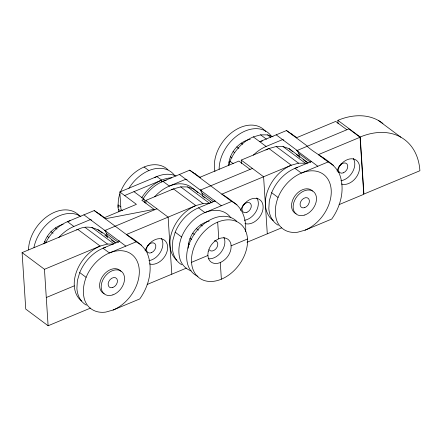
<?xml version="1.0" encoding="UTF-8"?>
<svg xmlns="http://www.w3.org/2000/svg" width="442" height="442" viewBox="0 0 442 442"><rect width="100%" height="100%" fill="white"/><g stroke="black" fill="none" stroke-linecap="round" stroke-linejoin="round"><path stroke-width="0.66" d="M188.126 248.266C188.126 236.011 197.165 223.945 209.171 221.088M228.68 164.662C229.481 152.91 238.592 141.766 250.216 139.263M43.869 243.885C46.565 234.868 53.869 226.74 63.156 224.403M105.699 247.233A33.973 24.139 -53.3 0 0 79.72 272.576L77.367 280.626L76.891 288.405A33.973 24.139 -53.3 0 0 86.394 305.162M113.113 310.035A33.973 24.139 -53.3 0 0 134.589 257.133A33.973 24.139 -53.3 0 0 86.107 277.338C83.389 284.615 82.267 292.643 84.709 300.157A33.973 24.139 -53.3 0 0 105.809 312.08L113.113 310.035L139.777 298.925C149.181 285.742 153.667 267.62 146.866 252.316C141.943 243.713 133.042 239.023 125.136 233.597L94.229 210.552L67.482 221.696L73.869 226.464L90.306 219.613L91.588 220.072M214.95 200.988L198.513 207.839A33.973 24.139 -53.3 0 0 175.192 232.21L172.839 240.255L172.363 248.039A33.973 24.139 -53.3 0 0 181.866 264.797M230.846 217.779A33.973 24.139 -53.3 0 0 205.629 212.309A33.973 24.139 -53.3 0 0 181.579 236.973C178.883 244.238 177.794 252.283 180.187 259.786A33.973 24.139 -53.3 0 0 191.171 270.874M228.735 165.601L230.006 161.269A33.973 24.139 -53.3 0 1 253.321 136.898L260.631 134.854L267.565 134.887L273.046 136.793M297.643 167.358A33.973 24.139 -53.3 0 0 271.659 192.701L269.311 200.751L268.835 208.53A33.973 24.139 -53.3 0 0 278.338 225.287M305.057 230.16A33.973 24.139 -53.3 0 0 326.533 177.259A33.973 24.139 -53.3 0 0 278.051 197.469C275.333 204.74 274.211 212.768 276.653 220.282A33.973 24.139 -53.3 0 0 297.753 232.21L305.057 230.16L331.721 219.05C341.125 205.867 345.611 187.745 338.804 172.441C331.483 160.347 317.323 155.473 307.135 146.319M122.622 210.663L120.959 209.425L119.832 191.977L156.871 176.54L161.662 180.115L161.789 182.121M124.622 195.546L161.662 180.115M200.447 177.573L189.701 170.181L162.954 181.331L169.347 186.093L185.784 179.242L187.06 179.701M296.692 137.528L286.493 130.545L259.747 141.689L262.404 140.943M253.332 155.148A33.973 24.139 -53.3 0 1 266.134 146.451L282.576 139.6L283.852 140.059M144.379 202.707L144.158 199.27L141.827 200.237L154.606 209.768M199.491 177.485L238.901 161.059L250.078 169.397M241.454 163.534L241.233 160.092L268.935 148.545L276.173 146.517L283.035 146.551L289.062 148.65L308.151 162.883M104.019 217.851L136.423 204.348L119.832 191.977M145.932 203.215L145.755 200.458L173.463 188.911L180.695 186.883L187.563 186.922L193.59 189.016L212.132 202.845M296.284 137.843L335.688 121.423L346.871 129.76M90.522 308.085L48.112 325.76L25.752 309.091L22.1 252.609L77.803 229.392C93.151 222.011 104.505 234.149 115.926 242.918M252.41 168.424L200.37 190.115L201.646 190.574M156.938 208.795L104.892 230.486L106.168 230.945M317.809 166.247L296.836 150.612L348.882 128.92L360.059 137.258L363.755 194.32L339.091 204.602M360.059 137.258L318.323 154.65L328.113 161.949L333.423 165.286M22.1 252.609L44.46 269.283L100.163 246.067L107.395 244.039L113.577 244.072M119.478 241.36L103.036 248.211L109.428 252.973L136.169 241.824L141.479 245.161M311.417 161.485L294.98 168.336L301.367 173.098L328.113 161.949M245.63 231.597C246.487 220.144 242.768 206.745 231.647 201.458L204.9 212.602L198.513 207.839M46.288 297.521L74.284 285.852M191.53 262.327L207.933 255.493M231.116 245.829L247.514 238.995M247.05 242.26L281.764 227.79M147.147 284.471L186.292 268.156M307.207 163.855L305.394 163.225L298.532 163.186L291.3 165.214L221.856 194.154L189.701 170.181M208.547 203.585L203.055 203.558L195.823 205.585L126.379 234.525L136.169 241.824M105.262 218.779L154.048 209.353M296.836 150.612L298.112 151.07M94.229 210.552L104.428 217.536M337.716 171.629L338.804 172.441M236.956 204.79L227.155 197.491L221.856 194.154L231.647 201.458M378.529 120.55L400.894 137.224M338.086 123.771L337.859 120.335L360.23 137.003A67.963 48.288 -53.3 0 1 419.9 170.739L363.921 194.071L360.23 137.003M286.493 130.545L307.455 146.186M276.184 134.838L297.157 150.473M297.007 150.225L298.858 153.562L310.737 162.429M296.571 154.694L299.842 157.137M303.118 159.579L306.936 162.424M267.565 134.887L270.78 137.285M283.035 146.551L305.394 163.225M260.631 134.854L266.52 139.241M276.173 146.517L298.532 163.186M253.321 136.898L266.134 146.451M241.166 143.12L242.763 144.307M236.785 146.893L238.918 148.484M233.116 151.529L234.713 152.717M241.233 160.092L263.592 176.761L267.288 233.824M230.409 156.706L232.006 157.893M230.006 161.269L233.205 163.656M271.659 192.701L278.051 197.469M228.84 162.07L229.906 162.86M179.397 174.48L221.343 205.751M200.215 189.867L202.066 193.204L213.403 201.668M203.281 196.69L204.917 197.911M210.37 201.977L211.458 202.79M187.563 186.922L209.922 203.596M180.695 186.883L203.055 203.558M144.092 167.015L148.882 170.584M200.729 224.774L202.325 225.967M196.347 228.553L198.48 230.138M192.679 233.183L194.276 234.376M133.954 191.657L144.158 199.27M145.755 200.458L168.12 217.132L171.811 274.195M189.972 238.36L191.568 239.547M175.192 232.21L181.579 236.973M188.403 243.724L189.469 244.52M120.749 206.862L118.086 204.878L118.252 207.408M118.373 209.304L120.5 210.895M83.919 214.845L125.865 246.122M104.743 230.232L106.594 233.575L118.467 242.437M104.892 235.144L107.616 237.177M111.439 240.023L114.71 242.459M91.903 227.403L113.716 243.669M85.035 227.37L107.395 244.039M55.322 227.917L56.919 229.105M50.941 231.691L53.073 233.277M47.272 236.326L48.869 237.514M44.565 241.498L46.161 242.691M79.72 272.576L86.107 277.338M289.062 148.65L292.891 151.86M193.59 189.016L197.894 192.629M97.931 229.503L102.235 233.111M323.627 157.987L324.456 159.087M291.797 133.876L292.582 134.921M195.01 173.518L195.789 174.557M99.533 213.884L100.317 214.928M214.486 200.187L215.099 201.303M119.008 240.558L119.627 241.669M118.876 211.751L117.942 207.21L118.423 199.43A33.973 24.139 -53.3 0 1 119.859 193.845M298.858 153.562L299.599 157.319M202.066 193.204L202.685 196.336M106.594 233.575L107.329 237.326M217.679 222.133L218.762 238.846M220.287 262.476L221.37 279.195A33.973 24.139 -53.3 0 1 194.358 246.498A33.973 24.139 -53.3 0 1 242.846 226.293A33.973 24.139 -53.3 0 1 221.37 279.195M44.46 269.283L48.112 325.76M142.981 199.082A33.973 24.139 -53.3 0 1 166.291 180.148M154.678 196.74A33.973 24.139 -53.3 0 1 193.22 188.856M244.459 203.486A5.663 4.022 -53.3 0 1 242.862 205.939M176.783 260.178A33.631 23.896 -53.3 0 1 171.993 231.691A33.631 23.896 -53.3 0 1 195.823 205.585L173.463 188.911A33.631 23.896 -53.3 0 0 171.662 189.723M104.179 293.654A14.155 10.061 -53.3 0 1 103.262 275.421A14.155 10.061 -53.3 0 1 120.975 271.333M161.297 238.304A14.155 10.061 -53.3 0 1 160.684 251.708A14.155 10.061 -53.3 0 1 148.899 260.664M145.075 250.874A14.155 10.061 -53.3 0 1 160.982 238.746A14.155 10.061 -53.3 0 1 166.137 253.968A14.155 10.061 -53.3 0 1 149.479 263.885M148.788 244.293A5.663 4.022 -53.3 0 1 147.385 246.304M296.123 213.779A14.155 10.061 -53.3 0 1 294.93 195.922A14.155 10.061 -53.3 0 1 312.472 190.966M353.241 158.429A14.155 10.061 -53.3 0 1 352.622 171.833A14.155 10.061 -53.3 0 1 340.843 180.789M337.019 170.999A14.155 10.061 -53.3 0 1 352.926 158.871A14.155 10.061 -53.3 0 1 358.081 174.093A14.155 10.061 -53.3 0 1 341.423 184.01M340.727 164.418A5.663 4.022 -53.3 0 1 339.329 166.43M337.859 120.329A67.952 48.277 -53.3 0 1 382.943 123.511M240.547 210.502A14.155 10.061 -53.3 0 1 256.459 198.375A14.155 10.061 -53.3 0 1 261.609 213.602A14.155 10.061 -53.3 0 1 244.951 223.519M256.769 197.933A14.155 10.061 -53.3 0 1 256.156 211.337A14.155 10.061 -53.3 0 1 244.376 220.298M197.95 276.361A33.973 24.139 -53.3 0 1 194.635 233.685A33.973 24.139 -53.3 0 1 236.763 221.32M214.353 240.785A5.663 4.022 -53.3 0 1 216.867 247.575A5.663 4.022 -53.3 0 1 209.11 249.763M223.873 237.255A14.155 10.061 -53.3 0 1 223.348 248.487L221.497 251.664A14.155 10.061 -53.3 0 1 208.48 258.741M273.25 220.58A33.631 23.896 -53.3 0 1 267.2 192.121A33.631 23.896 -53.3 0 1 291.3 165.214L268.935 148.545A33.631 23.896 -53.3 0 0 265.935 149.965M154.44 177.662A33.973 24.139 -53.3 0 1 176.082 176.065M128.909 188.336A33.973 24.139 -53.3 0 1 174.828 175.761M120.771 191.38A33.973 24.139 -53.3 0 1 167.966 169.772M33.94 247.548A33.973 24.139 -53.3 0 1 53.272 219.077A33.973 24.139 -53.3 0 1 80.903 216.514M28.503 249.846A33.973 24.139 -53.3 0 1 48.338 215.608A33.973 24.139 -53.3 0 1 79.455 215.851M58.747 237.614A33.973 24.139 -53.3 0 1 73.869 226.464M141.683 197.867A33.973 24.139 -53.3 0 1 171.557 177.833M45.532 243.023A33.973 24.139 -53.3 0 1 70.145 220.718M214.95 171.518A33.973 24.139 -53.3 0 1 231.492 132.76A33.973 24.139 -53.3 0 1 265.708 131.539M219.133 169.264A33.973 24.139 -53.3 0 1 239.73 133.887A33.973 24.139 -53.3 0 1 271.283 136.125M341.224 163.551A5.663 4.022 -53.3 0 1 338.915 166.662M76.604 229.923A33.631 23.896 -53.3 0 1 77.803 229.392L100.163 246.067A33.631 23.896 -53.3 0 0 76.195 272.57A33.631 23.896 -53.3 0 0 81.61 301.052M208.226 251.47L207.834 254.763L208.243 257.769A14.155 10.061 -53.3 0 0 219.552 262.835C226.967 259.924 232.547 251.586 230.807 243.553A14.155 10.061 -53.3 0 0 219.497 238.492C213.906 240.658 209.729 245.719 208.226 251.47M112.898 294.864A14.155 10.061 -53.3 0 0 122.975 273.057A14.155 10.061 -53.3 0 0 102.732 280.156A14.155 10.061 -53.3 0 0 112.898 294.864M112.804 287.504A5.663 4.022 -53.3 0 0 116.837 278.786A5.663 4.022 -53.3 0 0 108.738 281.626A5.663 4.022 -53.3 0 0 112.804 287.504M151.484 252.68A5.663 4.022 -53.3 0 0 155.065 243.862A5.663 4.022 -53.3 0 0 146.982 247.227A5.663 4.022 -53.3 0 0 151.484 252.68M304.842 214.994A14.155 10.061 -53.3 0 0 314.919 193.182A14.155 10.061 -53.3 0 0 294.676 200.287A14.155 10.061 -53.3 0 0 304.842 214.994M304.748 207.635A5.663 4.022 -53.3 0 0 308.781 198.911A5.663 4.022 -53.3 0 0 300.682 201.751A5.663 4.022 -53.3 0 0 304.748 207.635M343.428 172.805A5.663 4.022 -53.3 0 0 347.009 163.988A5.663 4.022 -53.3 0 0 338.926 167.358A5.663 4.022 -53.3 0 0 343.428 172.805M246.962 212.309A5.663 4.022 -53.3 0 0 250.537 203.491A5.663 4.022 -53.3 0 0 242.459 206.862A5.663 4.022 -53.3 0 0 246.962 212.309"/></g></svg>
